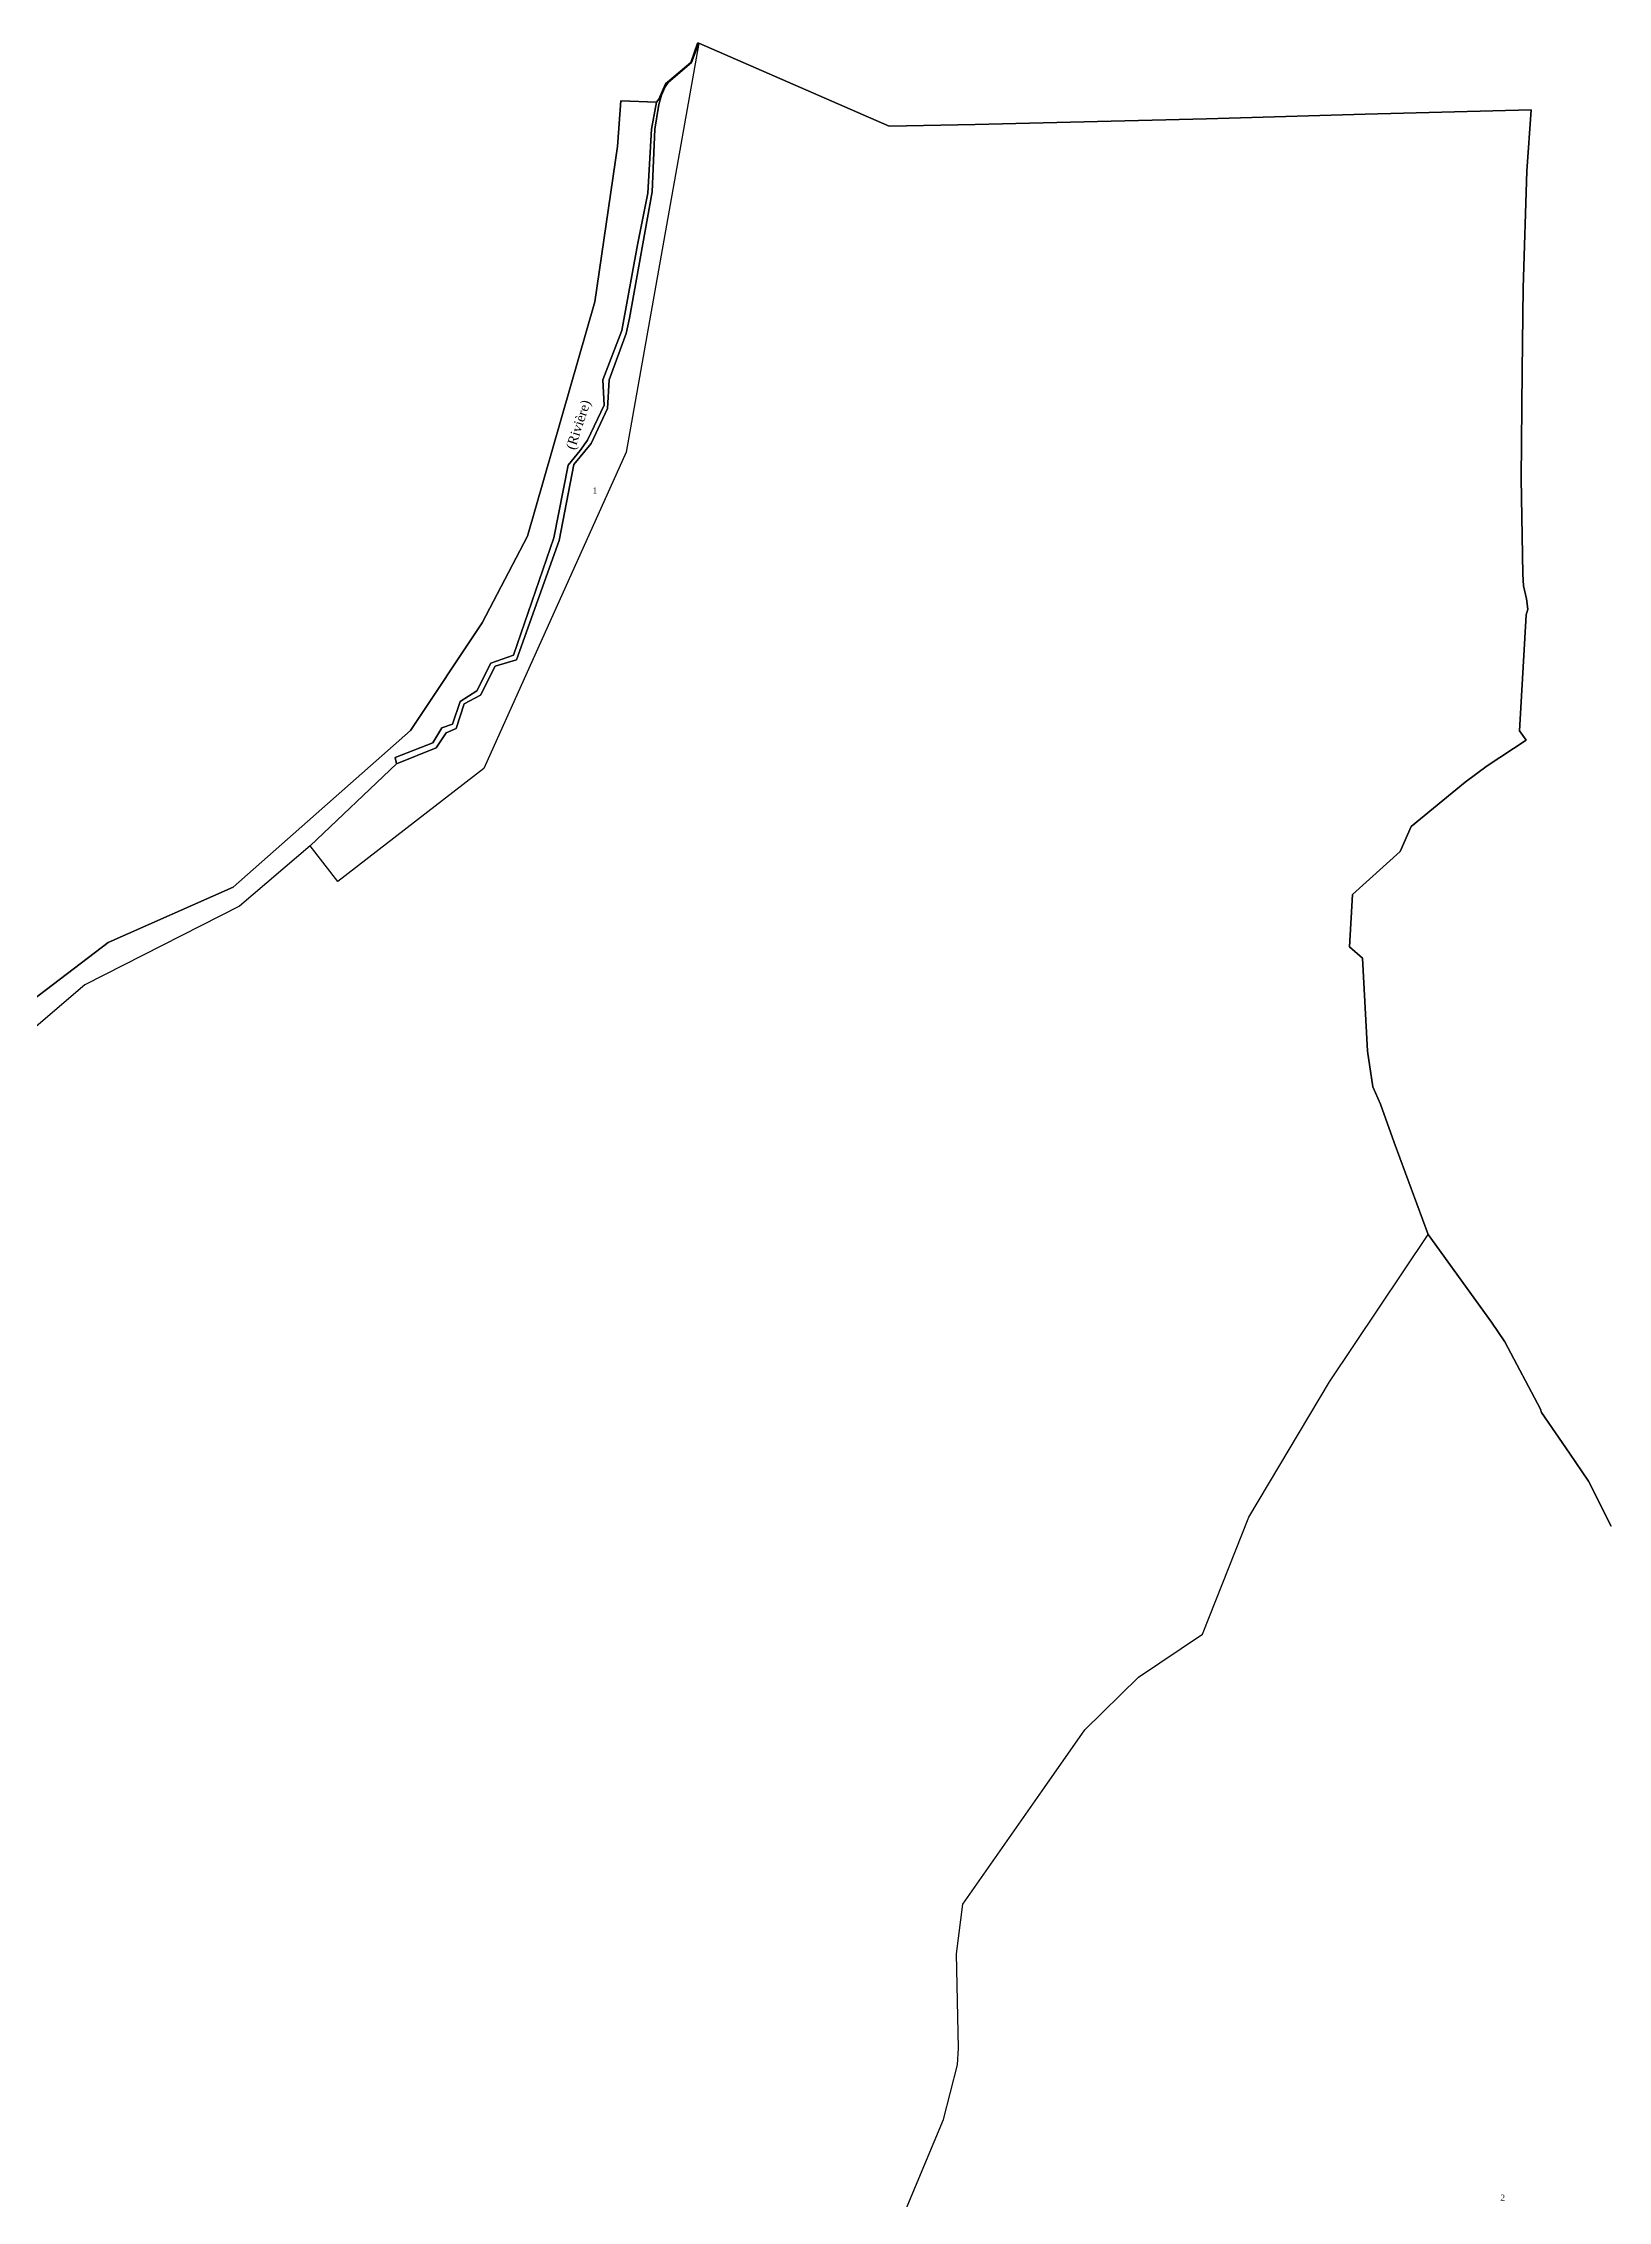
# Model space of a CAD drawing. Extents: x 1205702 to 1209329, y 6150197 to 6152796.
# Drawn here: x 1207121 to 1207620, y 6152107 to 6152796 of the extents above; entities that cross this region are included whole.
import ezdxf

# ---------------------------------------------------------------- set-up
doc = ezdxf.new("R2010")
doc.units = 0
doc.linetypes.add('CONTINU', pattern=[0])
for name, color, linetype in [('1LIEUDIT', 7, 'CONTINU'), ('1PARCELLE', 7, 'CONTINU'), ('1SECTION', 7, 'CONTINU'), ('1SUBDSECT', 7, 'CONTINU'), ('1TRONFLUV', 7, 'CONTINU'), ('3PARCELLETEX', 7, 'CONTINU'), ('3TRONFLUVTEX', 7, 'CONTINU')]:
    doc.layers.add(name, color=color, linetype=linetype)
doc.styles.get("Standard").update_dxf_attribs({"font": 'Times New Roman'})

msp = doc.modelspace()

# ---------------------------------------------------------------- linework, layer by layer
at = {"layer": '1LIEUDIT'}
msp.add_lwpolyline([(1207621.36, 6152322.22), (1207614.12, 6152336.61), (1207608.06, 6152345.61), (1207599.11, 6152358.53), (1207598.78, 6152359.63), (1207587.41, 6152381.19), (1207583.14, 6152387.39), (1207562.96, 6152415.47), (1207552.1, 6152444.8), (1207547.65, 6152457.03), (1207545.21, 6152462.58), (1207543.58, 6152473.98), (1207542, 6152503.64), (1207537.75, 6152507.31), (1207538.8, 6152524.01), (1207554.01, 6152537.71), (1207557.49, 6152545.74), (1207574.72, 6152559.9), (1207581.75, 6152565.09), (1207594.19, 6152573.27), (1207592.07, 6152576.23), (1207594.23, 6152613.36), (1207594.78, 6152615.12), (1207594.35, 6152618.41), (1207593.33, 6152622.57), (1207593.13, 6152626.32), (1207592.6, 6152656.9), (1207593, 6152691.26), (1207593.25, 6152717.7), (1207594.4, 6152755.01), (1207595.83, 6152774.61), (1207542.76, 6152773.23), (1207492.18, 6152771.72), (1207418.29, 6152769.92), (1207390.75, 6152769.35), (1207329.97, 6152795.84), (1207329.58, 6152795.89), (1207327.4, 6152789.75), (1207319.35, 6152782.86), (1207317.21, 6152777.99), (1207316.41, 6152777.05), (1207305.06, 6152777.44), (1207304.02, 6152762.84), (1207296.79, 6152713.23), (1207275.31, 6152638.39), (1207260.78, 6152610.76), (1207237.88, 6152576.41), (1207181.26, 6152526.37), (1207141.29, 6152508.72), (1207108.24, 6152483.45)], dxfattribs=at)
at = {"layer": '1PARCELLE'}
for points in [[(1207393.23, 6152097.09), (1207408.16, 6152132.82), (1207412.65, 6152150.22), (1207412.93, 6152155.53), (1207412.26, 6152185.7), (1207414.25, 6152201.55), (1207440.36, 6152238.77), (1207453.31, 6152257.26), (1207470.43, 6152274.1), (1207490.89, 6152287.74), (1207505.69, 6152325.17), (1207531.36, 6152368.35), (1207562.96, 6152415.47), (1207552.1, 6152444.8), (1207547.65, 6152457.03), (1207545.21, 6152462.58), (1207543.58, 6152473.98), (1207542, 6152503.64), (1207537.75, 6152507.31), (1207538.8, 6152524.01), (1207554.01, 6152537.71), (1207557.49, 6152545.74), (1207574.72, 6152559.9), (1207581.75, 6152565.09), (1207594.19, 6152573.27), (1207592.07, 6152576.23), (1207594.23, 6152613.36), (1207594.78, 6152615.12), (1207594.35, 6152618.41), (1207593.33, 6152622.57), (1207593.13, 6152626.32), (1207592.6, 6152656.9), (1207593, 6152691.26), (1207593.25, 6152717.7), (1207594.4, 6152755.01), (1207595.83, 6152774.61), (1207542.76, 6152773.23), (1207492.18, 6152771.72), (1207418.29, 6152769.92), (1207390.75, 6152769.35), (1207329.97, 6152795.84), (1207306.8, 6152665.24), (1207261.33, 6152564.28), (1207214.66, 6152528.19), (1207205.85, 6152539.59), (1207183.24, 6152520.3), (1207133.87, 6152495.14), (1207110.84, 6152475.43)], [(1207393.23, 6152097.09), (1207408.16, 6152132.82), (1207412.65, 6152150.22), (1207412.93, 6152155.53), (1207412.26, 6152185.7), (1207414.25, 6152201.55), (1207440.36, 6152238.77), (1207453.31, 6152257.26), (1207470.43, 6152274.1), (1207490.89, 6152287.74), (1207505.69, 6152325.17), (1207531.36, 6152368.35), (1207562.96, 6152415.47), (1207583.14, 6152387.39), (1207587.41, 6152381.19), (1207598.78, 6152359.63), (1207599.11, 6152358.53), (1207608.06, 6152345.61), (1207614.12, 6152336.61), (1207621.36, 6152322.22)]]:
    msp.add_lwpolyline(points, dxfattribs=at)
msp.add_lwpolyline([(1207329.97, 6152795.84), (1207306.8, 6152665.24), (1207261.33, 6152564.28), (1207214.66, 6152528.19), (1207205.85, 6152539.59), (1207233.37, 6152565.75), (1207246.07, 6152570.82), (1207249.32, 6152575.67), (1207252.5, 6152577.01), (1207255.02, 6152584.94), (1207260.2, 6152587.62), (1207264.97, 6152596.9), (1207271.78, 6152598.97), (1207285.33, 6152637.06), (1207290.05, 6152661.28), (1207295.61, 6152668.04), (1207300.86, 6152679.17), (1207301.3, 6152688.33), (1207306.73, 6152703.17), (1207307.83, 6152708.06), (1207315.12, 6152748.36), (1207315.98, 6152768.45), (1207317.18, 6152776.34), (1207318.02, 6152779.26), (1207319.2, 6152781.89), (1207320.22, 6152783.28), (1207327.66, 6152789.73), (1207329.97, 6152795.84)], close=True, dxfattribs=at)
at = {"layer": '1SECTION'}
msp.add_lwpolyline([(1207108.24, 6152483.45), (1207141.29, 6152508.72), (1207181.26, 6152526.37), (1207237.88, 6152576.41), (1207260.78, 6152610.76), (1207275.31, 6152638.39), (1207296.79, 6152713.23), (1207304.02, 6152762.84), (1207305.06, 6152777.44), (1207316.41, 6152777.05), (1207317.21, 6152777.99), (1207319.35, 6152782.86), (1207327.4, 6152789.75), (1207329.58, 6152795.89), (1207329.97, 6152795.84), (1207390.75, 6152769.35), (1207418.29, 6152769.92), (1207492.18, 6152771.72), (1207542.76, 6152773.23), (1207595.83, 6152774.61), (1207594.4, 6152755.01), (1207593.25, 6152717.7), (1207593, 6152691.26), (1207592.6, 6152656.9), (1207593.13, 6152626.32), (1207593.33, 6152622.57), (1207594.35, 6152618.41), (1207594.78, 6152615.12), (1207594.23, 6152613.36), (1207592.07, 6152576.23), (1207594.19, 6152573.27), (1207581.75, 6152565.09), (1207574.72, 6152559.9), (1207557.49, 6152545.74), (1207554.01, 6152537.71), (1207538.8, 6152524.01), (1207537.75, 6152507.31), (1207542, 6152503.64), (1207543.58, 6152473.98), (1207545.21, 6152462.58), (1207547.65, 6152457.03), (1207552.1, 6152444.8), (1207562.96, 6152415.47), (1207583.14, 6152387.39), (1207587.41, 6152381.19), (1207598.78, 6152359.63), (1207599.11, 6152358.53), (1207608.06, 6152345.61), (1207614.12, 6152336.61), (1207621.36, 6152322.22)], dxfattribs=at)
at = {"layer": '1SUBDSECT'}
msp.add_lwpolyline([(1207108.24, 6152483.45), (1207141.29, 6152508.72), (1207181.26, 6152526.37), (1207237.88, 6152576.41), (1207260.78, 6152610.76), (1207275.31, 6152638.39), (1207296.79, 6152713.23), (1207304.02, 6152762.84), (1207305.06, 6152777.44), (1207316.41, 6152777.05), (1207317.21, 6152777.99), (1207319.35, 6152782.86), (1207327.4, 6152789.75), (1207329.58, 6152795.89), (1207329.97, 6152795.84), (1207390.75, 6152769.35), (1207418.29, 6152769.92), (1207492.18, 6152771.72), (1207542.76, 6152773.23), (1207595.83, 6152774.61), (1207594.4, 6152755.01), (1207593.25, 6152717.7), (1207593, 6152691.26), (1207592.6, 6152656.9), (1207593.13, 6152626.32), (1207593.33, 6152622.57), (1207594.35, 6152618.41), (1207594.78, 6152615.12), (1207594.23, 6152613.36), (1207592.07, 6152576.23), (1207594.19, 6152573.27), (1207581.75, 6152565.09), (1207574.72, 6152559.9), (1207557.49, 6152545.74), (1207554.01, 6152537.71), (1207538.8, 6152524.01), (1207537.75, 6152507.31), (1207542, 6152503.64), (1207543.58, 6152473.98), (1207545.21, 6152462.58), (1207547.65, 6152457.03), (1207552.1, 6152444.8), (1207562.96, 6152415.47), (1207583.14, 6152387.39), (1207587.41, 6152381.19), (1207598.78, 6152359.63), (1207599.11, 6152358.53), (1207608.06, 6152345.61), (1207614.12, 6152336.61), (1207621.36, 6152322.22)], dxfattribs=at)
at = {"layer": '1TRONFLUV'}
msp.add_lwpolyline([(1207329.97, 6152795.84), (1207327.66, 6152789.73), (1207320.22, 6152783.28), (1207319.2, 6152781.89), (1207318.02, 6152779.26), (1207317.18, 6152776.34), (1207315.98, 6152768.45), (1207315.12, 6152748.36), (1207307.83, 6152708.06), (1207306.73, 6152703.17), (1207301.3, 6152688.33), (1207300.86, 6152679.17), (1207295.61, 6152668.04), (1207290.05, 6152661.28), (1207285.33, 6152637.06), (1207271.78, 6152598.97), (1207264.97, 6152596.9), (1207260.2, 6152587.62), (1207255.02, 6152584.94), (1207252.5, 6152577.01), (1207249.32, 6152575.67), (1207246.07, 6152570.82), (1207233.37, 6152565.75), (1207233, 6152567.72), (1207245.04, 6152572.48), (1207247.91, 6152577.21), (1207251.33, 6152578.44), (1207253.71, 6152585.66), (1207259.04, 6152589.09), (1207263.58, 6152597.89), (1207270.83, 6152600.45), (1207283.7, 6152637.87), (1207288.2, 6152661.12), (1207292.1, 6152665.76), (1207294.42, 6152669.1), (1207299.71, 6152680.23), (1207299.29, 6152688.42), (1207305.42, 6152704.17), (1207310.35, 6152731.51), (1207313.68, 6152747.96), (1207314.82, 6152768.45), (1207316.41, 6152777.05), (1207317.21, 6152777.99), (1207319.35, 6152782.86), (1207327.4, 6152789.75), (1207329.58, 6152795.89), (1207329.97, 6152795.84)], close=True, dxfattribs=at)
msp.add_lwpolyline([(1207108.24, 6152483.45), (1207141.29, 6152508.72), (1207181.26, 6152526.37), (1207237.88, 6152576.41), (1207260.78, 6152610.76), (1207275.31, 6152638.39), (1207296.79, 6152713.23), (1207304.02, 6152762.84), (1207305.06, 6152777.44), (1207316.41, 6152777.05), (1207314.82, 6152768.45), (1207313.68, 6152747.96), (1207310.35, 6152731.51), (1207305.42, 6152704.17), (1207299.29, 6152688.42), (1207299.71, 6152680.23), (1207294.42, 6152669.1), (1207292.1, 6152665.76), (1207288.2, 6152661.12), (1207283.7, 6152637.87), (1207270.83, 6152600.45), (1207263.58, 6152597.89), (1207259.04, 6152589.09), (1207253.71, 6152585.66), (1207251.33, 6152578.44), (1207247.91, 6152577.21), (1207245.04, 6152572.48), (1207233, 6152567.72), (1207233.37, 6152565.75), (1207233.37, 6152565.75), (1207205.85, 6152539.59), (1207183.24, 6152520.3), (1207133.87, 6152495.14), (1207110.84, 6152475.43)], dxfattribs=at)

# ---------------------------------------------------------------- texts
at = {"layer": '3PARCELLETEX'}
for s, p in [('1', (1207296.05, 6152652.03)), ('2', (1207585.98, 6152106.81))]:
    msp.add_text(s, height=2, dxfattribs=at).set_placement(p)
at = {"layer": '3TRONFLUVTEX'}
msp.add_text('(Rivière)', height=3, rotation=71.6, dxfattribs=at).set_placement((1207290.29, 6152665.81))

doc.saveas('drawing.dxf')
